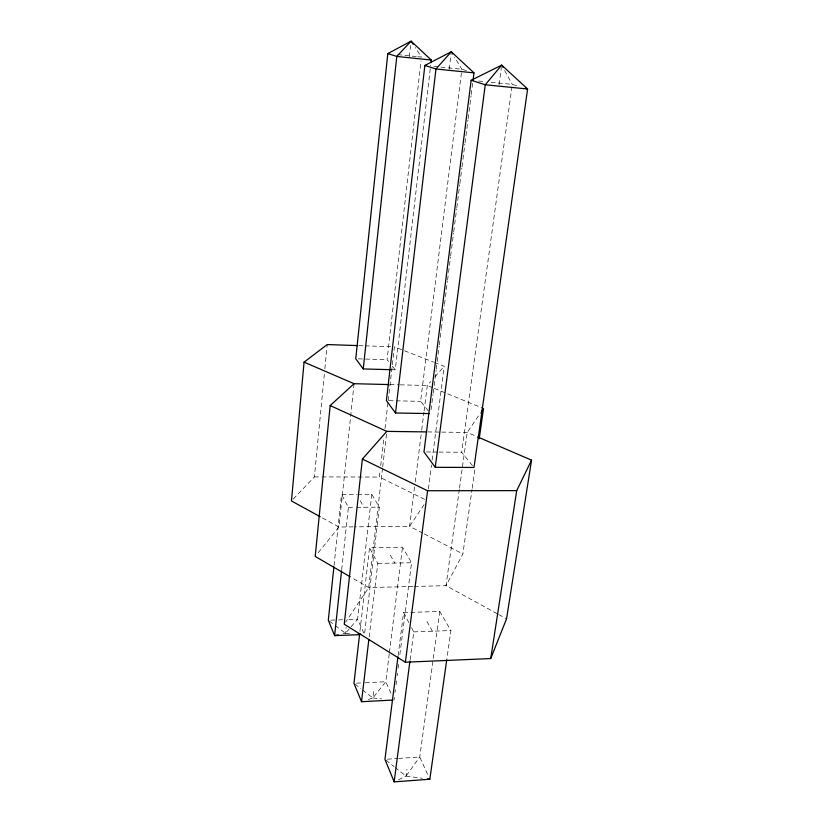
<?xml version="1.0" encoding="UTF-8"?>
<svg xmlns="http://www.w3.org/2000/svg" width="823" height="823" viewBox="0 0 823 823"><rect width="100%" height="100%" fill="white"/><g stroke="black" fill="none" stroke-linecap="round" stroke-linejoin="round"><path stroke-width="0.62" stroke-dasharray="4.12 3.09" d="M293.214 499.108L314.396 476.918L324.375 373.827M324.869 368.745L327.215 344.559M334.045 565.555L341.524 494.356L356.657 494.314M354.075 383.703L338.994 527.018L316.793 554.465M341.699 569.578L348.386 507.349L341.524 494.356M343.026 633.803L345.434 633.278L346.092 627.311M409.36 56.766L410.687 44.751M371.79 494.284L357.583 619.266L364.507 634.523L379.31 507.174L371.79 494.284L357.912 494.314M388.569 361.554L387.077 359.713L421.026 60.933M359.929 631.334L369.527 547.717L402.488 547.202L411.551 562.737L399.567 656.785M424.606 499.355L379.403 477.052L380.133 470.674M380.72 465.561L383.96 437.476M384.989 428.536L388.075 401.727M388.23 400.451L394.402 346.833L433.577 362.11M382.541 468.205L368.725 587.56L345.639 622.137M382.695 466.939L386.81 431.386M391.429 369.722L395.266 369.825L430.676 65.13M369.146 637.002L377.798 563.395L369.527 547.717M368.344 699.468L372.881 697.966L373.652 691.557M449.183 69.111L450.983 54.267M389.248 653.812L385.781 681.742L372.881 697.966L361.935 689.458M389.402 652.546L402.488 547.202M428.269 410.759L420.615 401.315L461.878 69.245L454.594 57.24M414.555 486.99L409.617 526.319L423.207 533.366M415.193 481.918L421.561 431.17M421.715 429.904L423.948 412.138M424.112 410.872L427.291 385.503L430.686 381.656M398.116 655.602L403.579 612.59L439.77 611.448L450.891 630.541L446.93 658.503M394.063 700.003L394.382 697.451M395.03 692.369L395.359 689.828M396.007 684.746L396.491 680.93M397.139 675.848L397.458 673.307M398.106 668.225L398.599 664.408M431.046 409.782L432.991 394.526M433.155 393.25L433.958 386.892M434.122 385.627L436.067 370.371M436.231 369.095L437.034 362.737M437.198 361.472L439.143 346.216M439.307 344.94L440.12 338.582M440.274 337.317L441.251 329.684M441.416 328.418L442.218 322.06M442.383 320.785L443.196 314.427M443.36 313.162L444.327 305.528M444.492 304.263L445.305 297.905M445.459 296.63L447.403 281.373M447.568 280.108L448.381 273.75M448.545 272.475L450.49 257.218M450.644 255.953L451.457 249.595M451.621 248.32L453.566 233.063M453.73 231.788L454.533 225.44M454.697 224.165L456.642 208.908M456.806 207.633L459.718 184.753M459.882 183.478L461.826 168.221M461.991 166.956L462.793 160.598M462.958 159.323L464.902 144.066M465.067 142.801L467.978 119.911M468.143 118.646L471.065 95.756M471.219 94.491L472.844 81.775M428.351 489.078L431.458 465.026M432.116 459.964L444.255 366.276L434.76 362.573M410.101 659.851L413.753 631.889L411.356 627.352M398.476 779.762L406.037 776.11L406.963 769.207M499.067 84.574L501.351 67.558M439.77 611.448L419.74 757.006L406.037 776.11L394.989 767.324M472.453 465.561L461.672 452.239L511.927 86.94M459.337 489.428L446.015 585.667L497.576 613.927M459.512 488.162L467.217 432.445L480.673 412.662M414.339 586.449L446.015 585.667L462.865 553.941L472.021 489.438M472.196 488.173L474.892 469.203M424.112 504.612L409.617 526.319L354.404 526.864M335.362 625.603L345.434 633.278L350.3 627.671M351.102 626.735L357.583 619.266L346.133 619.637M434.925 376.852L444.255 366.276M387.427 759.176L397.375 758.508M398.61 758.425L419.74 757.006L428.762 776.912M356.524 683.152L364.147 682.781M365.422 682.72L385.781 681.742L391.985 695.435M413.753 631.889L450.891 630.541M330.856 620.141L337.214 619.935M338.49 619.894L344.858 619.678M413.074 586.48L368.725 587.56L351.246 577.396M377.798 563.395L411.551 562.737M353.118 526.874L338.994 527.018L321.299 517.317M348.386 507.349L355.546 507.307M356.74 507.297L379.31 507.174M314.396 476.918L320.775 476.929M322.05 476.929L379.403 477.052M426.479 451.971L437.795 452.053M439.05 452.064L461.672 452.239M427.651 431.921L440.418 432.096M441.694 432.106L467.217 432.445L476.579 436.478M388.94 400.678L420.615 401.315M390.04 384.588L399.032 384.804M400.317 384.835L427.291 385.503L433.145 387.9M358.272 358.849L387.077 359.713M358.91 345.629L363.982 345.804M365.247 345.845L390.606 346.699M345.434 633.278L351.791 633.689M372.881 697.966L381.605 698.799M478.636 81.024L484.86 81.642M491.094 82.269L512.276 84.399L519.344 86.518M433.793 66.354L461.878 69.245L467.927 71.056M397.787 54.616L416.479 56.581M417.724 56.705L421.469 57.096L415.234 47.528M406.037 776.11L422.312 778.26M434.318 388.374L482.34 408.023M424.339 533.962L462.865 553.941M498.697 614.534L506.546 618.834M329.313 620.995L334.354 624.832M354.97 684.047L360.937 688.686M385.946 760.143L393.98 766.532M392.293 366.153L395.266 369.825M360.268 500.713L363.9 507.256M390.359 555.165L394.742 563.066M427.003 621.478L432.404 631.21M504.622 70.48L512.276 84.399M403.579 612.59L408.969 622.805"/><path stroke-width="1.23" d="M357.645 345.588L327.215 344.559L304.068 362.151L291.455 500.96L320.198 516.71M388.765 384.557L354.075 383.703L330.177 405.554L315.209 556.43L350.156 576.758M333.912 566.821L328.305 620.223L334.611 635.613L359.528 634.698M430.964 62.589L431.262 60.038L411.089 41.15L387.818 53.577L355.762 358.777L363.241 368.93L390.143 369.681M341.566 570.843L334.611 635.613L338.222 634.831M363.241 368.93L396.799 56.437L411.089 41.15L413.156 44.339M426.376 431.91L386.81 431.386L362.377 459.069L344.24 624.225L405.369 662.227L490.724 658.554L506.546 618.834L531.545 460.16L477.741 436.982M359.641 633.864L353.972 683.275L361.523 701.721L392.808 700.064M473.009 80.5L473.976 72.877L451.282 51.787L424.863 65.439L386.399 400.626L395.503 412.992L429.308 413.578M361.523 701.721L368.848 639.533M395.503 412.992L435.974 68.988L451.282 51.787L452.609 53.968M397.951 656.867L384.948 759.341L394.155 781.85L429.832 779.258L446.755 659.779M471.157 80.273L423.968 451.95L435.264 467.31L473.997 467.464L527.605 88.997L501.68 65.13L471.157 80.273L485.261 84.779L527.605 88.997L525.239 88.287M405.369 662.227L427.559 490.745L362.377 459.069M394.155 781.85L409.936 661.126M435.264 467.31L485.261 84.779L501.68 65.13L502.853 67.27M479.202 438.854L483.513 408.496L481.383 411.623M490.724 658.554L516.71 490.642L531.545 460.16M427.559 490.745L516.71 490.642M358.149 634.111L360.69 634.276M473.976 72.877L435.974 68.988L424.863 65.439M431.262 60.038L396.799 56.437L387.818 53.577M427.322 778.918L429.832 779.258M304.068 362.151L354.075 383.703M330.177 405.554L386.81 431.386"/></g></svg>
